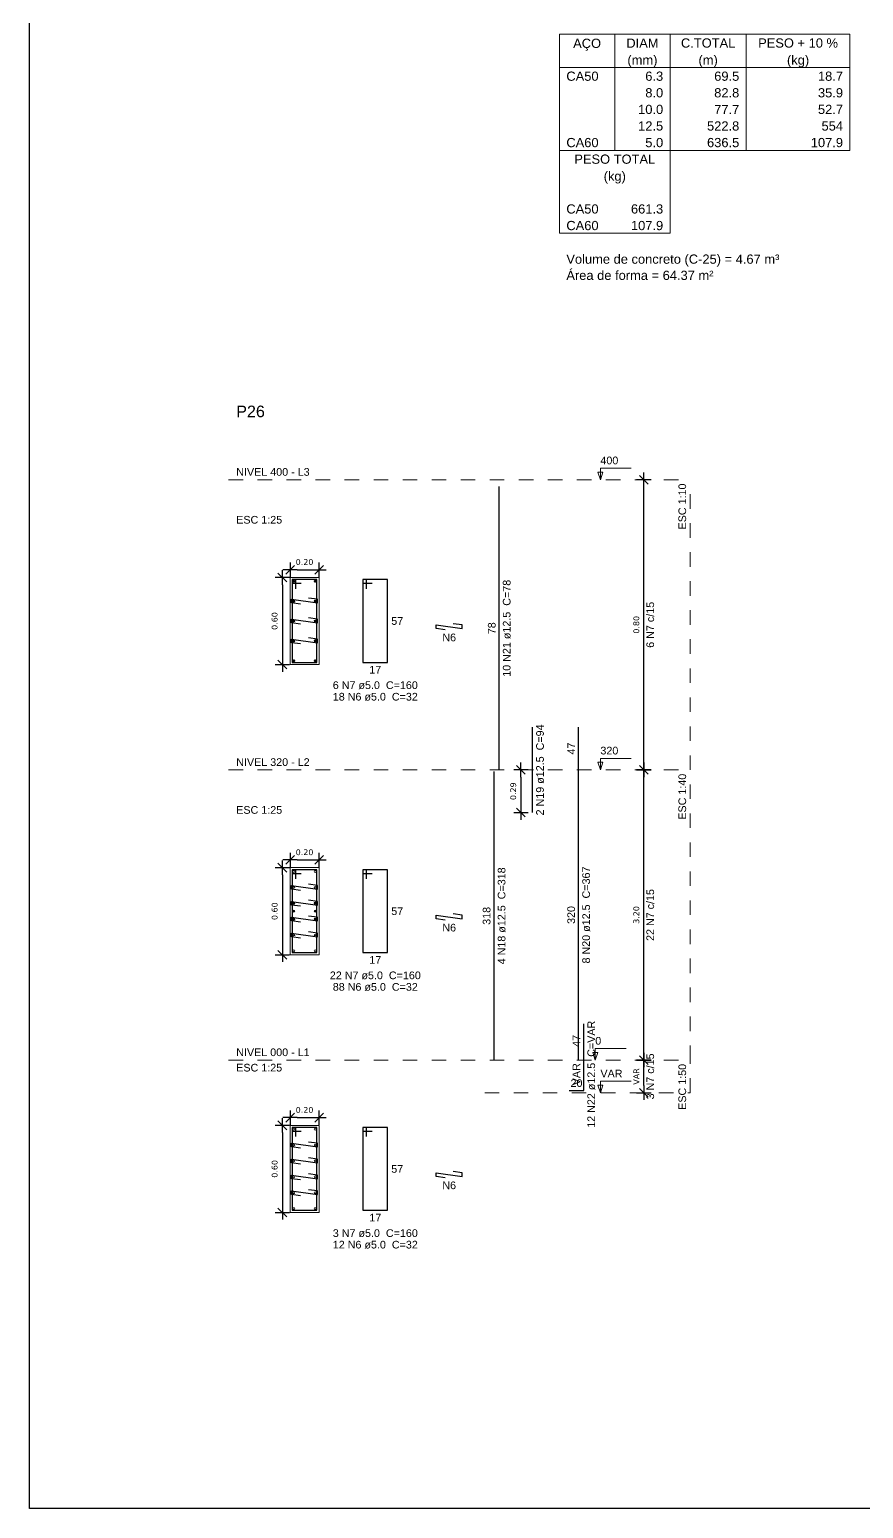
# Model space of a CAD drawing. Extents: x 25 to 1028, y -81 to 176.
# Drawn here: x 784.81 to 790.55, y 99.26 to 109.45 of the extents above; entities that cross this region are included whole.
import ezdxf

# ---------------------------------------------------------------- set-up
doc = ezdxf.new("R2010")
doc.units = 0
doc.header["$LTSCALE"] = 0.3
doc.header["$PDSIZE"] = 0.1
doc.linetypes.add('DOT2', pattern=[3.175, 0, -3.175])
doc.layers.get('0').update_dxf_attribs({"linetype": 'CONTINUOUS'})
doc.layers.get('Defpoints').update_dxf_attribs({"linetype": 'CONTINUOUS'})
doc.layers.add('ARQ-CTA-1_025', color=1, linetype='CONTINUOUS')
for name, color, linetype, lineweight in [('DT-Barras na forma', 2, 'CONTINUOUS', 30), ('DT-Barras no corte', 5, 'CONTINUOUS', 5), ('DT-Barras rebatidas', 2, 'CONTINUOUS', 30), ('DT-Forma', 5, 'CONTINUOUS', 5), ('DT-Pontilhado', 9, 'DOT2', 5), ('DT-Relação do aço', 9, 'CONTINUOUS', 5), ('DT-Textos', 7, 'CONTINUOUS', 5), ('DT-Título', 3, 'CONTINUOUS', 20)]:
    doc.layers.add(name, color=color, linetype=linetype, lineweight=lineweight)
doc.layers.add('VPort', color=45, linetype='CONTINUOUS', plot=False)
doc.styles.add('Arial', font='arial.ttf')
doc.styles.add('FNDE Texto Cota 0025', font='verdana.ttf', dxfattribs={"height": 0.04})
doc.dimstyles.new('FNDE 1-0025', dxfattribs={"dimscale": 5, "dimtxt": 0.04, "dimasz": 0.01, "dimexe": 0.15, "dimexo": 0.15, "dimgap": 0.005, "dimtad": 1, "dimzin": 1, "dimdsep": 46, "dimtxsty": 'FNDE Texto Cota 0025', "dimblk": 'tic', "dimcen": 0.015, "dimdle": 0.15, "dimse1": 1, "dimse2": 1, "dimclrd": 251, "dimclre": 251, "dimclrt": 256, "dimaunit": 1, "dimadec": 3, "dimazin": 0, "dimtfac": 1, "dimtix": 1, "dimtmove": 2, "dimatfit": 3, "dimfxl": 0.15, "dimtvp": 1, "dimtolj": 1, "dimtzin": 0, "dimarcsym": 0})

# ---------------------------------------------------------------- blocks, each defined once
blk = doc.blocks.new('tic')
at = {"color": 251}
for p, q in [((-1, 0), (1, 0)), ((0, -1), (0, 1))]:
    blk.add_line(p, q, dxfattribs=at)
blk.add_line((-0.6, -0.6), (0.6, 0.6))
blk = doc.blocks.new('*D809')
at = {"layer": 'ARQ-CTA-1_025', "color": 251, "lineweight": -2}
blk.add_line((786.551, 101.847), (786.551, 101.347), dxfattribs=at)
at = {"layer": 'Defpoints', "color": 0}
for p in [(786.604, 101.897), (786.551, 101.297), (786.604, 101.297)]:
    blk.add_point(p, dxfattribs=at)
at = {"layer": 'ARQ-CTA-1_025', "color": 251, "lineweight": -2, "xscale": 0.05, "yscale": 0.05, "zscale": 0.05}
for p, rotation in [((786.551, 101.897), 90), ((786.551, 101.297), 270)]:
    blk.add_blockref('tic', p, dxfattribs=dict(at, rotation=rotation))
at = {"layer": 'ARQ-CTA-1_025', "insert": (786.498, 101.597), "char_height": 0.04, "attachment_point": 5, "rotation": 90, "style": 'FNDE Texto Cota 0025'}
blk.add_mtext('\\A1;0.60', dxfattribs=at)
blk = doc.blocks.new('*D810')
at = {"layer": 'ARQ-CTA-1_025', "color": 251, "lineweight": -2}
blk.add_line((786.654, 101.95), (786.754, 101.95), dxfattribs=at)
at = {"layer": 'Defpoints', "color": 0}
for p in [(786.804, 101.95), (786.604, 101.897), (786.804, 101.897)]:
    blk.add_point(p, dxfattribs=at)
at = {"layer": 'ARQ-CTA-1_025', "color": 251, "lineweight": -2, "xscale": 0.05, "yscale": 0.05, "zscale": 0.05, "rotation": 180}
blk.add_blockref('tic', (786.604, 101.95), dxfattribs=at)
at = {"layer": 'ARQ-CTA-1_025', "color": 251, "lineweight": -2, "xscale": 0.05, "yscale": 0.05, "zscale": 0.05}
blk.add_blockref('tic', (786.804, 101.95), dxfattribs=at)
at = {"layer": 'ARQ-CTA-1_025', "insert": (786.704, 102.003), "char_height": 0.04, "attachment_point": 5, "style": 'FNDE Texto Cota 0025'}
blk.add_mtext('\\A1;0.20', dxfattribs=at)
blk = doc.blocks.new('*D811')
at = {"layer": 'ARQ-CTA-1_025', "color": 251, "lineweight": -2}
blk.add_line((789.042, 102.172), (789.042, 102.297), dxfattribs=at)
at = {"layer": 'Defpoints', "color": 0}
for p in [(789.042, 102.347), (789.095, 102.347), (789.095, 102.122)]:
    blk.add_point(p, dxfattribs=at)
at = {"layer": 'ARQ-CTA-1_025', "color": 251, "lineweight": -2, "xscale": 0.05, "yscale": 0.05, "zscale": 0.05}
for p, rotation in [((789.042, 102.347), 90), ((789.042, 102.122), 270)]:
    blk.add_blockref('tic', p, dxfattribs=dict(at, rotation=rotation))
at = {"layer": 'ARQ-CTA-1_025', "insert": (788.99, 102.234), "char_height": 0.04, "attachment_point": 5, "rotation": 90, "style": 'FNDE Texto Cota 0025'}
blk.add_mtext('\\A1;VAR', dxfattribs=at)
blk = doc.blocks.new('*D812')
at = {"layer": 'ARQ-CTA-1_025', "color": 251, "lineweight": -2}
blk.add_line((786.551, 103.623), (786.551, 103.123), dxfattribs=at)
at = {"layer": 'Defpoints', "color": 0}
for p in [(786.604, 103.673), (786.551, 103.073), (786.604, 103.073)]:
    blk.add_point(p, dxfattribs=at)
at = {"layer": 'ARQ-CTA-1_025', "color": 251, "lineweight": -2, "xscale": 0.05, "yscale": 0.05, "zscale": 0.05}
for p, rotation in [((786.551, 103.673), 90), ((786.551, 103.073), 270)]:
    blk.add_blockref('tic', p, dxfattribs=dict(at, rotation=rotation))
at = {"layer": 'ARQ-CTA-1_025', "insert": (786.498, 103.373), "char_height": 0.04, "attachment_point": 5, "rotation": 90, "style": 'FNDE Texto Cota 0025'}
blk.add_mtext('\\A1;0.60', dxfattribs=at)
blk = doc.blocks.new('*D813')
at = {"layer": 'ARQ-CTA-1_025', "color": 251, "lineweight": -2}
blk.add_line((786.654, 103.726), (786.754, 103.726), dxfattribs=at)
at = {"layer": 'Defpoints', "color": 0}
for p in [(786.604, 103.673), (786.804, 103.726), (786.804, 103.673)]:
    blk.add_point(p, dxfattribs=at)
at = {"layer": 'ARQ-CTA-1_025', "color": 251, "lineweight": -2, "xscale": 0.05, "yscale": 0.05, "zscale": 0.05, "rotation": 180}
blk.add_blockref('tic', (786.604, 103.726), dxfattribs=at)
at = {"layer": 'ARQ-CTA-1_025', "color": 251, "lineweight": -2, "xscale": 0.05, "yscale": 0.05, "zscale": 0.05}
blk.add_blockref('tic', (786.804, 103.726), dxfattribs=at)
at = {"layer": 'ARQ-CTA-1_025', "insert": (786.704, 103.779), "char_height": 0.04, "attachment_point": 5, "style": 'FNDE Texto Cota 0025'}
blk.add_mtext('\\A1;0.20', dxfattribs=at)
blk = doc.blocks.new('*D814')
at = {"layer": 'ARQ-CTA-1_025', "color": 251, "lineweight": -2}
blk.add_line((788.195, 104.297), (788.195, 104.103), dxfattribs=at)
at = {"layer": 'Defpoints', "color": 0}
for p in [(788.275, 104.347), (788.195, 104.053), (788.275, 104.053)]:
    blk.add_point(p, dxfattribs=at)
at = {"layer": 'ARQ-CTA-1_025', "color": 251, "lineweight": -2, "xscale": 0.05, "yscale": 0.05, "zscale": 0.05}
for p, rotation in [((788.195, 104.347), 90), ((788.195, 104.053), 270)]:
    blk.add_blockref('tic', p, dxfattribs=dict(at, rotation=rotation))
at = {"layer": 'ARQ-CTA-1_025', "insert": (788.142, 104.2), "char_height": 0.04, "attachment_point": 5, "rotation": 90, "style": 'FNDE Texto Cota 0025'}
blk.add_mtext('\\A1;0.29', dxfattribs=at)
blk = doc.blocks.new('*D815')
at = {"layer": 'ARQ-CTA-1_025', "color": 251, "lineweight": -2}
blk.add_line((789.042, 102.397), (789.042, 104.297), dxfattribs=at)
at = {"layer": 'Defpoints', "color": 0}
for p in [(789.042, 104.347), (789.095, 104.347), (789.095, 102.347)]:
    blk.add_point(p, dxfattribs=at)
at = {"layer": 'ARQ-CTA-1_025', "color": 251, "lineweight": -2, "xscale": 0.05, "yscale": 0.05, "zscale": 0.05}
for p, rotation in [((789.042, 104.347), 90), ((789.042, 102.347), 270)]:
    blk.add_blockref('tic', p, dxfattribs=dict(at, rotation=rotation))
at = {"layer": 'ARQ-CTA-1_025', "insert": (788.99, 103.347), "char_height": 0.04, "attachment_point": 5, "rotation": 90, "style": 'FNDE Texto Cota 0025'}
blk.add_mtext('\\A1;3.20', dxfattribs=at)
blk = doc.blocks.new('*D816')
at = {"layer": 'ARQ-CTA-1_025', "color": 251, "lineweight": -2}
blk.add_line((786.551, 105.623), (786.551, 105.123), dxfattribs=at)
at = {"layer": 'Defpoints', "color": 0}
for p in [(786.604, 105.673), (786.551, 105.073), (786.604, 105.073)]:
    blk.add_point(p, dxfattribs=at)
at = {"layer": 'ARQ-CTA-1_025', "color": 251, "lineweight": -2, "xscale": 0.05, "yscale": 0.05, "zscale": 0.05}
for p, rotation in [((786.551, 105.673), 90), ((786.551, 105.073), 270)]:
    blk.add_blockref('tic', p, dxfattribs=dict(at, rotation=rotation))
at = {"layer": 'ARQ-CTA-1_025', "insert": (786.498, 105.373), "char_height": 0.04, "attachment_point": 5, "rotation": 90, "style": 'FNDE Texto Cota 0025'}
blk.add_mtext('\\A1;0.60', dxfattribs=at)
blk = doc.blocks.new('*D817')
at = {"layer": 'ARQ-CTA-1_025', "color": 251, "lineweight": -2}
blk.add_line((786.654, 105.726), (786.754, 105.726), dxfattribs=at)
at = {"layer": 'Defpoints', "color": 0}
for p in [(786.804, 105.726), (786.604, 105.673), (786.804, 105.673)]:
    blk.add_point(p, dxfattribs=at)
at = {"layer": 'ARQ-CTA-1_025', "color": 251, "lineweight": -2, "xscale": 0.05, "yscale": 0.05, "zscale": 0.05, "rotation": 180}
blk.add_blockref('tic', (786.604, 105.726), dxfattribs=at)
at = {"layer": 'ARQ-CTA-1_025', "color": 251, "lineweight": -2, "xscale": 0.05, "yscale": 0.05, "zscale": 0.05}
blk.add_blockref('tic', (786.804, 105.726), dxfattribs=at)
at = {"layer": 'ARQ-CTA-1_025', "insert": (786.704, 105.779), "char_height": 0.04, "attachment_point": 5, "style": 'FNDE Texto Cota 0025'}
blk.add_mtext('\\A1;0.20', dxfattribs=at)
blk = doc.blocks.new('*D818')
at = {"layer": 'ARQ-CTA-1_025', "color": 251, "lineweight": -2}
blk.add_line((789.042, 104.397), (789.042, 106.297), dxfattribs=at)
at = {"layer": 'Defpoints', "color": 0}
for p in [(789.042, 106.347), (789.095, 106.347), (789.095, 104.347)]:
    blk.add_point(p, dxfattribs=at)
at = {"layer": 'ARQ-CTA-1_025', "color": 251, "lineweight": -2, "xscale": 0.05, "yscale": 0.05, "zscale": 0.05}
for p, rotation in [((789.042, 106.347), 90), ((789.042, 104.347), 270)]:
    blk.add_blockref('tic', p, dxfattribs=dict(at, rotation=rotation))
at = {"layer": 'ARQ-CTA-1_025', "insert": (788.99, 105.347), "char_height": 0.04, "attachment_point": 5, "rotation": 90, "style": 'FNDE Texto Cota 0025'}
blk.add_mtext('\\A1;0.80', dxfattribs=at)

msp = doc.modelspace()

# ---------------------------------------------------------------- linework, layer by layer
at = {"layer": 'DT-Barras na forma'}
for p, q in [((786.64387453, 105.65811115), (786.61887453, 105.65811114)), ((786.61887453, 105.65811114), (786.61887454, 105.08811114)), ((786.78887472, 105.65811114), (786.61887472, 105.65811108)), ((786.61887472, 105.65811108), (786.61887472, 105.63311108)), ((786.61887472, 105.63311108), (786.68137472, 105.63311108)), ((786.64387451, 105.59561115), (786.64387453, 105.65811115)), ((786.78887454, 105.08811114), (786.78887472, 105.65811114)), ((786.6151246, 105.49748618), (786.61512461, 105.52248618)), ((786.67701376, 105.4887694), (786.6151246, 105.49748618)), ((786.61512461, 105.52248618), (786.79262462, 105.49748624)), ((786.79262463, 105.52248624), (786.73073547, 105.53120302)), ((786.79262462, 105.49748624), (786.79262463, 105.52248624)), ((786.79262463, 105.38561124), (786.73073547, 105.39432802)), ((786.6151246, 105.36061118), (786.61512461, 105.38561118)), ((786.67701376, 105.3518944), (786.6151246, 105.36061118)), ((786.61512461, 105.38561118), (786.79262462, 105.36061124)), ((786.79262462, 105.36061124), (786.79262463, 105.38561124)), ((786.6151246, 105.22373618), (786.61512461, 105.24873618)), ((786.67701376, 105.2150194), (786.6151246, 105.22373618)), ((786.61512461, 105.24873618), (786.79262462, 105.22373624)), ((786.79262463, 105.24873624), (786.73073547, 105.25745302)), ((786.79262462, 105.22373624), (786.79262463, 105.24873624)), ((786.61887454, 105.08811114), (786.78887454, 105.08811114)), ((786.64387453, 103.65811115), (786.61887453, 103.65811114)), ((786.61887453, 103.65811114), (786.61887454, 103.08811114)), ((786.78887472, 103.65811114), (786.61887472, 103.65811108)), ((786.61887472, 103.65811108), (786.61887472, 103.63311108)), ((786.64387451, 103.59561115), (786.64387453, 103.65811115)), ((786.78887454, 103.08811114), (786.78887472, 103.65811114)), ((786.61887472, 103.63311108), (786.68137472, 103.63311108)), ((786.79262463, 103.54986124), (786.73073547, 103.55857802)), ((786.6151246, 103.52486118), (786.61512461, 103.54986118)), ((786.67701376, 103.5161444), (786.6151246, 103.52486118)), ((786.61512461, 103.54986118), (786.79262462, 103.52486124)), ((786.79262462, 103.52486124), (786.79262463, 103.54986124)), ((786.6151246, 103.41536118), (786.61512461, 103.44036118)), ((786.67701376, 103.4066444), (786.6151246, 103.41536118)), ((786.61512461, 103.44036118), (786.79262462, 103.41536124)), ((786.79262463, 103.44036124), (786.73073547, 103.44907802)), ((786.79262462, 103.41536124), (786.79262463, 103.44036124)), ((786.6151246, 103.30586118), (786.61512461, 103.33086118)), ((786.67701376, 103.2971444), (786.6151246, 103.30586118)), ((786.61512461, 103.33086118), (786.79262462, 103.30586124)), ((786.79262463, 103.33086124), (786.73073547, 103.33957802)), ((786.79262462, 103.30586124), (786.79262463, 103.33086124)), ((786.6151246, 103.19636118), (786.61512461, 103.22136118)), ((786.67701376, 103.1876444), (786.6151246, 103.19636118)), ((786.61512461, 103.22136118), (786.79262462, 103.19636124)), ((786.79262463, 103.22136124), (786.73073547, 103.23007802)), ((786.79262462, 103.19636124), (786.79262463, 103.22136124)), ((786.61887454, 103.08811114), (786.78887454, 103.08811114)), ((786.64387453, 101.88173615), (786.61887453, 101.88173614)), ((786.61887453, 101.88173614), (786.61887454, 101.31173614)), ((786.78887472, 101.88173614), (786.61887472, 101.88173608)), ((786.61887472, 101.88173608), (786.61887472, 101.85673608)), ((786.61887472, 101.85673608), (786.68137472, 101.85673608)), ((786.64387451, 101.81923615), (786.64387453, 101.88173615)), ((786.78887454, 101.31173614), (786.78887472, 101.88173614)), ((786.6151246, 101.74848618), (786.61512461, 101.77348618)), ((786.67701376, 101.7397694), (786.6151246, 101.74848618)), ((786.61512461, 101.77348618), (786.79262462, 101.74848624)), ((786.79262463, 101.77348624), (786.73073547, 101.78220302)), ((786.79262462, 101.74848624), (786.79262463, 101.77348624)), ((786.6151246, 101.63898618), (786.61512461, 101.66398618)), ((786.67701376, 101.6302694), (786.6151246, 101.63898618)), ((786.61512461, 101.66398618), (786.79262462, 101.63898624)), ((786.79262463, 101.66398624), (786.73073547, 101.67270302)), ((786.79262462, 101.63898624), (786.79262463, 101.66398624)), ((786.6151246, 101.52948618), (786.61512461, 101.55448618)), ((786.67701376, 101.5207694), (786.6151246, 101.52948618)), ((786.61512461, 101.55448618), (786.79262462, 101.52948624)), ((786.79262463, 101.55448624), (786.73073547, 101.56320302)), ((786.79262462, 101.52948624), (786.79262463, 101.55448624)), ((786.6151246, 101.41998618), (786.61512461, 101.44498618)), ((786.67701376, 101.4112694), (786.6151246, 101.41998618)), ((786.61512461, 101.44498618), (786.79262462, 101.41998624)), ((786.79262463, 101.44498624), (786.73073547, 101.45370302)), ((786.79262462, 101.41998624), (786.79262463, 101.44498624)), ((786.61887454, 101.31173614), (786.78887454, 101.31173614))]:
    msp.add_line(p, q, dxfattribs=at)
at = {"layer": 'DT-Barras no corte'}
for p, q in [((786.62387451, 105.64061115), (786.63637451, 105.65311115)), ((786.62387451, 105.65311115), (786.63637451, 105.64061115)), ((786.77137451, 105.64061115), (786.78387451, 105.65311115)), ((786.77137451, 105.65311115), (786.78387451, 105.64061115)), ((786.62387451, 105.50373615), (786.63637451, 105.51623615)), ((786.62387451, 105.51623615), (786.63637451, 105.50373615)), ((786.77137451, 105.50373615), (786.78387451, 105.51623615)), ((786.77137451, 105.51623615), (786.78387451, 105.50373615)), ((786.62387451, 105.36686115), (786.63637451, 105.37936115)), ((786.62387451, 105.37936115), (786.63637451, 105.36686115)), ((786.77137451, 105.36686115), (786.78387451, 105.37936115)), ((786.77137451, 105.37936115), (786.78387451, 105.36686115)), ((786.62387451, 105.22998615), (786.63637451, 105.24248615)), ((786.62387451, 105.24248615), (786.63637451, 105.22998615)), ((786.77137451, 105.22998615), (786.78387451, 105.24248615)), ((786.77137451, 105.24248615), (786.78387451, 105.22998615)), ((786.62387451, 105.09311115), (786.63637451, 105.10561115)), ((786.62387451, 105.10561115), (786.63637451, 105.09311115)), ((786.77137451, 105.09311115), (786.78387451, 105.10561115)), ((786.77137451, 105.10561115), (786.78387451, 105.09311115)), ((786.62262451, 103.37311115), (786.63762451, 103.37311115)), ((786.62387451, 103.42161115), (786.63637451, 103.43411115)), ((786.62387451, 103.43411115), (786.63637451, 103.42161115)), ((786.77012451, 103.37311115), (786.78512451, 103.37311115)), ((786.77137451, 103.42161115), (786.78387451, 103.43411115)), ((786.77137451, 103.43411115), (786.78387451, 103.42161115)), ((786.62387451, 103.31211115), (786.63637451, 103.32461115)), ((786.62387451, 103.32461115), (786.63637451, 103.31211115)), ((786.77137451, 103.31211115), (786.78387451, 103.32461115)), ((786.77137451, 103.32461115), (786.78387451, 103.31211115))]:
    msp.add_line(p, q, dxfattribs=at)
for centre in [(786.63012451, 105.64686115), (786.77762451, 105.64686115), (786.63012451, 105.50998615), (786.77762451, 105.50998615), (786.63012451, 105.37311115), (786.77762451, 105.37311115), (786.63012451, 105.23623615), (786.77762451, 105.23623615), (786.63012451, 105.09936115), (786.77762451, 105.09936115), (786.63012451, 103.64686115), (786.77762451, 103.64686115), (786.63012451, 103.53736115), (786.77762451, 103.53736115), (786.63012451, 103.42786115), (786.63012451, 103.37311115), (786.77762451, 103.42786115), (786.77762451, 103.37311115), (786.63012451, 103.31836115), (786.77762451, 103.31836115), (786.63012451, 103.20886115), (786.77762451, 103.20886115), (786.63012451, 103.09936115), (786.77762451, 103.09936115), (786.63012451, 101.87048615), (786.77762451, 101.87048615), (786.63012451, 101.76098615), (786.77762451, 101.76098615), (786.63012451, 101.65148615), (786.77762451, 101.65148615), (786.63012451, 101.54198615), (786.77762451, 101.54198615), (786.63012451, 101.43248615), (786.77762451, 101.43248615), (786.63012451, 101.32298615), (786.77762451, 101.32298615)]:
    msp.add_circle(centre, 0.00625, dxfattribs=at)
at = {"layer": 'DT-Barras rebatidas'}
for p, q in [((788.04523526, 104.34681115), (788.04523589, 106.29931115)), ((787.13157453, 105.65811115), (787.10657453, 105.65811114)), ((787.10657453, 105.65811114), (787.10657454, 105.08811114)), ((787.27657472, 105.65811114), (787.10657472, 105.65811108)), ((787.10657472, 105.65811108), (787.10657472, 105.63311108)), ((787.10657472, 105.63311108), (787.16907472, 105.63311108)), ((787.13157451, 105.59561115), (787.13157453, 105.65811115)), ((787.27657454, 105.08811114), (787.27657472, 105.65811114)), ((787.61181035, 105.32089868), (787.61181036, 105.34589868)), ((787.67369951, 105.3121819), (787.61181035, 105.32089868)), ((787.61181036, 105.34589868), (787.78931037, 105.32089874)), ((787.78931038, 105.34589874), (787.72742122, 105.35461552)), ((787.78931037, 105.32089874), (787.78931038, 105.34589874)), ((787.10657454, 105.08811114), (787.27657454, 105.08811114)), ((788.27468526, 104.0525259), (788.27468545, 104.6410963)), ((788.59238591, 104.34681115), (788.59238601, 104.64109635)), ((788.00993526, 102.34681115), (788.00993591, 104.33493615)), ((788.59238526, 102.34681115), (788.59238591, 104.34681115)), ((787.13157453, 103.65811115), (787.10657453, 103.65811114)), ((787.10657453, 103.65811114), (787.10657454, 103.08811114)), ((787.27657472, 103.65811114), (787.10657472, 103.65811108)), ((787.10657472, 103.65811108), (787.10657472, 103.63311108)), ((787.13157451, 103.59561115), (787.13157453, 103.65811115)), ((787.27657454, 103.08811114), (787.27657472, 103.65811114)), ((787.10657472, 103.63311108), (787.16907472, 103.63311108)), ((787.78931038, 103.34589874), (787.72742122, 103.35461552)), ((787.61181035, 103.32089868), (787.61181036, 103.34589868)), ((787.67369951, 103.3121819), (787.61181035, 103.32089868)), ((787.61181036, 103.34589868), (787.78931037, 103.32089874)), ((787.78931037, 103.32089874), (787.78931038, 103.34589874)), ((787.10657454, 103.08811114), (787.27657454, 103.08811114)), ((788.62768533, 102.36181115), (788.62768541, 102.59723931)), ((788.62768526, 102.13681115), (788.62768533, 102.36181115)), ((788.52768526, 102.13681115), (788.62768526, 102.13681115)), ((787.13157453, 101.88173615), (787.10657453, 101.88173614)), ((787.10657453, 101.88173614), (787.10657454, 101.31173614)), ((787.27657472, 101.88173614), (787.10657472, 101.88173608)), ((787.10657472, 101.88173608), (787.10657472, 101.85673608)), ((787.10657472, 101.85673608), (787.16907472, 101.85673608)), ((787.13157451, 101.81923615), (787.13157453, 101.88173615)), ((787.27657454, 101.31173614), (787.27657472, 101.88173614)), ((787.61181035, 101.54452368), (787.61181036, 101.56952368)), ((787.67369951, 101.5358069), (787.61181035, 101.54452368)), ((787.61181036, 101.56952368), (787.78931037, 101.54452374)), ((787.78931038, 101.56952374), (787.72742122, 101.57824052)), ((787.78931037, 101.54452374), (787.78931038, 101.56952374)), ((787.10657454, 101.31173614), (787.27657454, 101.31173614))]:
    msp.add_line(p, q, dxfattribs=at)
at = {"layer": 'DT-Forma'}
for points in [[(786.60387451, 105.07311115), (786.60387451, 105.67311115), (786.80387451, 105.67311115), (786.80387451, 105.07311115), (786.60387451, 105.07311115)], [(786.60387451, 103.07311115), (786.60387451, 103.67311115), (786.80387451, 103.67311115), (786.80387451, 103.07311115), (786.60387451, 103.07311115)], [(786.60387451, 101.29673615), (786.60387451, 101.89673615), (786.80387451, 101.89673615), (786.80387451, 101.29673615), (786.60387451, 101.29673615)]]:
    msp.add_lwpolyline(points, close=True, dxfattribs=at)
at = {"layer": 'DT-Pontilhado', "ltscale": 0.05}
for p, q in [((786.18027451, 106.34681115), (789.36016026, 106.34681115)), ((789.36016026, 104.34681115), (789.36016026, 106.34681115)), ((786.18027451, 104.34681115), (789.36016026, 104.34681115)), ((789.36016026, 102.34681115), (789.36016026, 104.34681115)), ((786.18027451, 102.34681115), (789.36016026, 102.34681115)), ((789.36016026, 102.12181115), (789.36016026, 102.34681115)), ((787.94523526, 102.12181115), (789.36016026, 102.12181115))]:
    msp.add_line(p, q, dxfattribs=at)
at = {"layer": 'DT-Relação do aço', "linetype": 'Continuous'}
for p, q in [((788.46010529, 109.41755109), (790.46161529, 109.41755109)), ((788.46010529, 109.41755109), (788.46010529, 109.18880709)), ((788.84134529, 109.41755109), (788.84134529, 109.18880709)), ((789.22258529, 109.41755109), (789.22258529, 109.18880709)), ((789.74679029, 109.41755109), (789.74679029, 109.18880709)), ((790.46161529, 109.41755109), (790.46161529, 109.18880709)), ((788.46010529, 109.18880709), (790.46161529, 109.18880709)), ((788.46010529, 109.18880709), (788.46010529, 108.61694709)), ((788.84134529, 109.18880709), (788.84134529, 108.61694709)), ((789.22258529, 109.18880709), (789.22258529, 108.61694709)), ((789.74679029, 109.18880709), (789.74679029, 108.61694709)), ((790.46161529, 109.18880709), (790.46161529, 108.61694709)), ((788.46010529, 108.61694709), (790.46161529, 108.61694709)), ((788.46010529, 108.61694709), (788.46010529, 108.27383109)), ((789.22258529, 108.61694709), (789.22258529, 108.27383109)), ((788.46010529, 108.27383109), (788.46010529, 108.04508709)), ((789.22258529, 108.27383109), (789.22258529, 108.04508709)), ((788.46010529, 108.04508709), (789.22258529, 108.04508709))]:
    msp.add_line(p, q, dxfattribs=at)
at = {"layer": 'DT-Textos'}
for points in [[(788.74241026, 106.34681115), (788.74241026, 106.42623615), (788.95421026, 106.42623615)], [(788.74241026, 104.34681115), (788.74241026, 104.42623615), (788.95421026, 104.42623615)], [(788.70711026, 102.34681115), (788.70711026, 102.42623615), (788.91891026, 102.42623615)], [(788.74241026, 102.12181115), (788.74241026, 102.20123615), (788.95421026, 102.20123615)]]:
    msp.add_lwpolyline(points, dxfattribs=at)
for points in [[(788.76006026, 106.39976115), (788.74241026, 106.34681115), (788.72476026, 106.39976115), (788.76006026, 106.39976115)], [(788.76006026, 104.39976115), (788.74241026, 104.34681115), (788.72476026, 104.39976115), (788.76006026, 104.39976115)], [(788.72476026, 102.39976115), (788.70711026, 102.34681115), (788.68946026, 102.39976115), (788.72476026, 102.39976115)], [(788.76006026, 102.17476115), (788.74241026, 102.12181115), (788.72476026, 102.17476115), (788.76006026, 102.17476115)]]:
    msp.add_lwpolyline(points, close=True, dxfattribs=at)
at = {"layer": 'VPort'}
msp.add_lwpolyline([(784.80967722, 119.45589403), (808.9966287, 119.45589403), (808.9966287, 99.25678883), (784.80967722, 99.25678883)], close=True, dxfattribs=at)

# ---------------------------------------------------------------- texts
at = {"layer": 'DT-Barras na forma', "color": 7, "char_height": 0.05295, "attachment_point": 8, "rotation": 90.000210459, "line_spacing_factor": 0.9, "style": 'Arial'}
for s, insert, width in [('6 N7 c/15', (789.11288376, 105.34681115), 0.57186), ('22 N7 c/15', (789.11288376, 103.34681115), 0.6354), ('3 N7 c/15', (789.11288376, 102.23431115), 0.57186)]:
    msp.add_mtext(s, dxfattribs=dict(at, insert=insert, width=width))
at = {"layer": 'DT-Barras rebatidas', "color": 7, "char_height": 0.05295, "attachment_point": 8, "rotation": 90.000210459, "line_spacing_factor": 0.9, "style": 'Arial'}
for s, insert, width in [('10 N21 ø12.5  C=78', (788.12460101, 105.32293615), 1.14372), ('78', (788.02091207, 105.32306115), 0.22708), ('2 N19 ø12.5  C=94', (788.35410101, 104.34668615), 1.08018), ('47', (788.56806246, 104.49395375), 0.22708), ('4 N18 ø12.5  C=318', (788.08935101, 103.34093615), 1.14372), ('8 N20 ø12.5  C=367', (788.67185101, 103.34668615), 1.14372), ('318', (787.98561208, 103.34087365), 0.29062), ('320', (788.56806208, 103.34681115), 0.29062), ('12 N22 ø12.5  C=VAR', (788.70710101, 102.24918615), 1.20726), ('47', (788.60336187, 102.47952523), 0.22708), ('VAR', (788.60336179, 102.24931115), 0.29062)]:
    msp.add_mtext(s, dxfattribs=dict(at, insert=insert, width=width))
at = {"layer": 'DT-Barras rebatidas', "color": 7, "char_height": 0.05295, "line_spacing_factor": 0.9, "style": 'Arial'}
for s, insert, width, attachment_point in [('57', (787.30158084, 105.39958614), 0.22708, 1), ('N6', (787.70057451, 105.23265965), 0.12708, 8), ('17', (787.19157454, 105.06378764), 0.22708, 2), ('6 N7 ø5.0  C=160', (787.19157451, 104.90290965), 1.01664, 8), ('18 N6 ø5.0  C=32', (787.19157451, 104.82340965), 1.01664, 8), ('57', (787.30158019, 103.39958614), 0.22708, 1), ('N6', (787.70057451, 103.23265965), 0.12708, 8), ('17', (787.19157454, 103.06378764), 0.22708, 2), ('22 N7 ø5.0  C=160', (787.19157451, 102.90290965), 1.08018, 8), ('88 N6 ø5.0  C=32', (787.19157451, 102.82340965), 1.01664, 8), ('20', (788.57768526, 102.16113465), 0.22708, 8), ('57', (787.30157961, 101.62321114), 0.22708, 1), ('N6', (787.70057451, 101.45640965), 0.12708, 8), ('17', (787.19157454, 101.28741264), 0.22708, 2), ('3 N7 ø5.0  C=160', (787.19157451, 101.12640965), 1.01664, 8), ('12 N6 ø5.0  C=32', (787.19157451, 101.04690965), 1.01664, 8)]:
    msp.add_mtext(s, dxfattribs=dict(at, insert=insert, width=width, attachment_point=attachment_point))
at = {"layer": 'DT-Relação do aço', "color": 7, "char_height": 0.06354, "line_spacing_factor": 0.9, "style": 'Arial'}
for s, insert, width, attachment_point in [('AÇO', (788.65072529, 109.30317909), 0.228744, 8), ('DIAM', (789.03196529, 109.32414729), 0.304992, 8), ('C.TOTAL', (789.48468779, 109.32414729), 0.533736, 8), ('PESO + 10 %', (790.10420279, 109.32414729), 0.838728, 8), ('(mm)', (789.03196529, 109.18880709), 0.304992, 8), ('(m)', (789.48468779, 109.18880709), 0.228744, 8), ('(kg)', (790.10420279, 109.18880709), 0.304992, 8), ('CA50', (788.50776029, 109.09540329), 0.304992, 7), ('6.3', (789.17493029, 109.09540329), 0.228744, 9), ('69.5', (789.69913529, 109.09540329), 0.304992, 9), ('18.7', (790.41396029, 109.09540329), 0.304992, 9), ('8.0', (789.17493029, 108.98103129), 0.228744, 9), ('82.8', (789.69913529, 108.98103129), 0.304992, 9), ('35.9', (790.41396029, 108.98103129), 0.304992, 9), ('10.0', (789.17493029, 108.86665929), 0.304992, 9), ('77.7', (789.69913529, 108.86665929), 0.304992, 9), ('52.7', (790.41396029, 108.86665929), 0.304992, 9), ('12.5', (789.17493029, 108.75228729), 0.304992, 9), ('522.8', (789.69913529, 108.75228729), 0.38124, 9), ('554', (790.41396029, 108.75228729), 0.228744, 9), ('CA60', (788.50776029, 108.63791529), 0.304992, 7), ('5.0', (789.17493029, 108.63791529), 0.228744, 9), ('636.5', (789.69913529, 108.63791529), 0.38124, 9), ('107.9', (790.41396029, 108.63791529), 0.38124, 9), ('PESO TOTAL', (788.84134529, 108.52354329), 0.76248, 8), ('(kg)', (788.84134529, 108.38820309), 0.304992, 8), ('CA50', (788.50776029, 108.18042729), 0.304992, 7), ('661.3', (789.17493029, 108.18042729), 0.38124, 9), ('CA60', (788.50776029, 108.06605529), 0.304992, 7), ('107.9', (789.17493029, 108.06605529), 0.38124, 9), ('Volume de concreto (C-25) = 4.67 m³', (788.50776029, 107.81634309), 2.66868, 7), ('Área de forma = 64.37 m²', (788.50776029, 107.72293929), 1.829952, 7)]:
    msp.add_mtext(s, dxfattribs=dict(at, insert=insert, width=width, attachment_point=attachment_point))
at = {"layer": 'DT-Textos', "char_height": 0.05295, "attachment_point": 7, "line_spacing_factor": 0.798, "style": 'Arial'}
for s, insert, width in [('NIVEL 400 - L3', (786.23332451, 106.37340965), 0.88956), ('400', (788.74232451, 106.45265965), 0.19062), ('ESC 1:25', (786.23332451, 106.04365965), 0.50832), ('320', (788.74232451, 104.45265965), 0.19062), ('NIVEL 320 - L2', (786.23332451, 104.37340965), 0.88956), ('ESC 1:25', (786.23332451, 104.04365965), 0.50832), ('0', (788.70707451, 102.45265965), 0.06354), ('NIVEL 000 - L1', (786.23332451, 102.37340965), 0.88956), ('ESC 1:25', (786.23332451, 102.26740965), 0.50832), ('VAR', (788.74232451, 102.22765965), 0.19062)]:
    msp.add_mtext(s, dxfattribs=dict(at, insert=insert, width=width))
at = {"layer": 'DT-Textos', "char_height": 0.05295, "width": 0.50832, "attachment_point": 9, "rotation": 90.000210459, "line_spacing_factor": 0.798, "style": 'Arial'}
for s, insert in [('ESC 1:10', (789.33360101, 106.32043615)), ('ESC 1:40', (789.33360101, 104.32043615)), ('ESC 1:50', (789.33360101, 102.32043615))]:
    msp.add_mtext(s, dxfattribs=dict(at, insert=insert))
at = {"layer": 'DT-Título', "insert": (786.23332451, 106.77682642), "char_height": 0.079425, "width": 0.28593, "attachment_point": 7, "line_spacing_factor": 0.798, "style": 'Arial'}
msp.add_mtext('P26', dxfattribs=at)

# ---------------------------------------------------------------- dimensions: what is measured, and where the dimension line sits
at = {"layer": 'ARQ-CTA-1_025'}
for base, p1, p2, text, picture, middle in [((789.04246026, 106.34681115), (789.09541026, 104.34681115), (789.09541026, 106.34681115), '0.80', '*D818', (788.98951026, 105.34681115)), ((789.04246026, 104.34681115), (789.09541026, 102.34681115), (789.09541026, 104.34681115), '3.20', '*D815', (788.98951026, 103.34681115)), ((789.04246026, 102.34681115), (789.09541026, 102.12181115), (789.09541026, 102.34681115), 'VAR', '*D811', (788.98951026, 102.23431115))]:
    dim = msp.add_linear_dim(base=base, p1=p1, p2=p2, angle=90, text=text, dimstyle='FNDE 1-0025', dxfattribs=at)
    dim.commit()
    dim.dimension.update_dxf_attribs({"geometry": picture, "text_midpoint": middle, "dimtype": 160})
for base, p1, p2, picture, middle in [((786.80387451, 105.72606115), (786.60387451, 105.67311115), (786.80387451, 105.67311115), '*D817', (786.70387451, 105.77901115)), ((786.80387451, 103.72606115), (786.60387451, 103.67311115), (786.80387451, 103.67311115), '*D813', (786.70387451, 103.77901115)), ((786.80387451, 101.94968615), (786.60387451, 101.89673615), (786.80387451, 101.89673615), '*D810', (786.70387451, 102.00263615))]:
    dim = msp.add_linear_dim(base=base, p1=p1, p2=p2, dimstyle='FNDE 1-0025', dxfattribs=at)
    dim.commit()
    dim.dimension.update_dxf_attribs({"geometry": picture, "text_midpoint": middle, "dimtype": 160})
for base, p1, p2, picture, middle in [((786.55092451, 105.07311115), (786.60387451, 105.67311115), (786.60387451, 105.07311115), '*D816', (786.49797451, 105.37311115)), ((788.19526026, 104.05306115), (788.27468526, 104.34681115), (788.27468526, 104.05306115), '*D814', (788.14231026, 104.19993615)), ((786.55092451, 103.07311115), (786.60387451, 103.67311115), (786.60387451, 103.07311115), '*D812', (786.49797451, 103.37311115)), ((786.55092451, 101.29673615), (786.60387451, 101.89673615), (786.60387451, 101.29673615), '*D809', (786.49797451, 101.59673615))]:
    dim = msp.add_linear_dim(base=base, p1=p1, p2=p2, angle=90, dimstyle='FNDE 1-0025', dxfattribs=at)
    dim.commit()
    dim.dimension.update_dxf_attribs({"geometry": picture, "text_midpoint": middle, "dimtype": 160})

doc.saveas('drawing.dxf')
